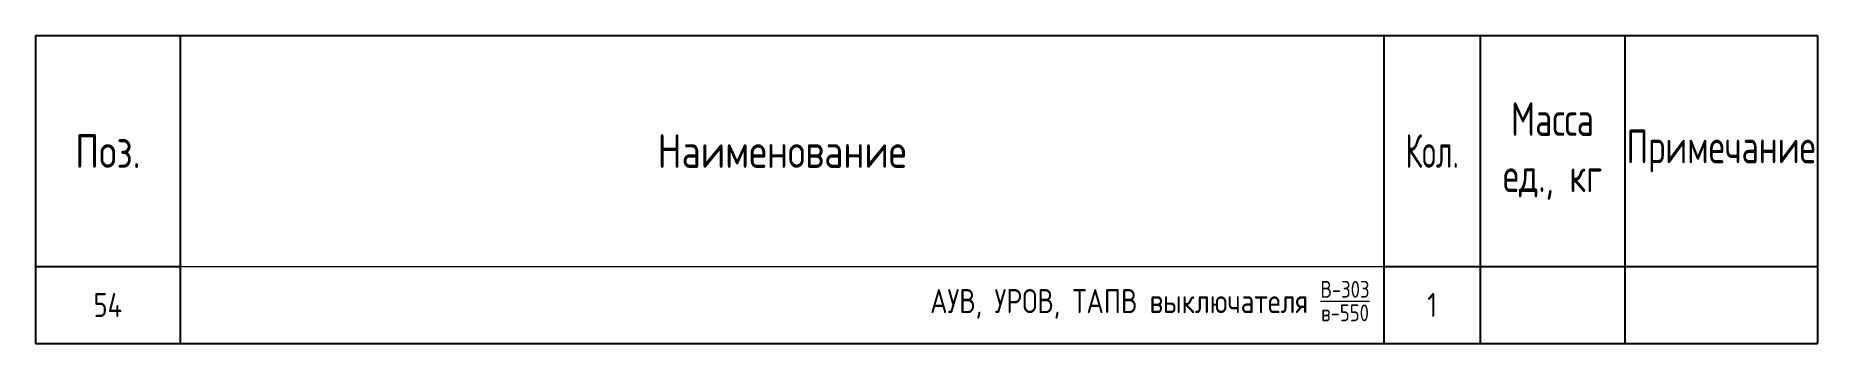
# Model space of a CAD drawing. Header units: millimetres. Extents: x 280 to 465, y 143 to 175.
import ezdxf

# ---------------------------------------------------------------- set-up
doc = ezdxf.new("R2010")
doc.units = ezdxf.units.MM
doc.styles.add('GOST 2.304', font='CS_Gost2304.shx')

# ---------------------------------------------------------------- blocks, each defined once
blk = doc.blocks.new('*T8')
at = {"color": 0, "linetype": 'ByBlock', "lineweight": -2, "transparency": 16777216}
for p, q in [((0, 0), (185, 0)), ((0, 0), (0, -32)), ((15, 0), (15, -32)), ((140, 0), (140, -32)), ((150, 0), (150, -32)), ((165, 0), (165, -32)), ((185, 0), (185, -32)), ((0, -24), (15, -24)), ((140, -24), (185, -24)), ((0, -32), (185, -32))]:
    blk.add_line(p, q, dxfattribs=at)
at = {"layer": 'Defpoints', "color": 8, "linetype": 'ByBlock', "lineweight": 0, "transparency": 16777216}
blk.add_line((15, -24), (140, -24), dxfattribs=at)
at = {"color": 0, "lineweight": 20, "transparency": 16777216, "style": 'GOST 2.304'}
for s, insert, char_height, width, attachment_point in [('{\\W0.9;Масса ед., кг}', (157.5, -12), 3.5, 12, 5), ('{\\C7;Поз.}', (7.5, -12), 3.5, 12, 5), ('Наименование', (77.5, -12), 3.5, 122, 5), ('{\\W0.8;Кол.}', (145, -12), 3.5, 7, 5), ('{\\W0.9;Примечание}', (175, -12), 3.5, 17, 5), ('\\A1;АУВ, УРОВ, ТАПВ выключателя {\\H0.7x;\\C1;\\SВ-303/в-550;}', (138.5, -25.5), 2.5, 122, 3), ('54', (7.5, -28), 2.5, 12, 5), ('1', (145, -28), 2.5, 7, 5)]:
    blk.add_mtext(s, dxfattribs=dict(at, insert=insert, char_height=char_height, width=width, attachment_point=attachment_point))

msp = doc.modelspace()

# ---------------------------------------------------------------- block references
msp.add_blockref('*T8', (280.29, 175))

doc.saveas('drawing.dxf')
